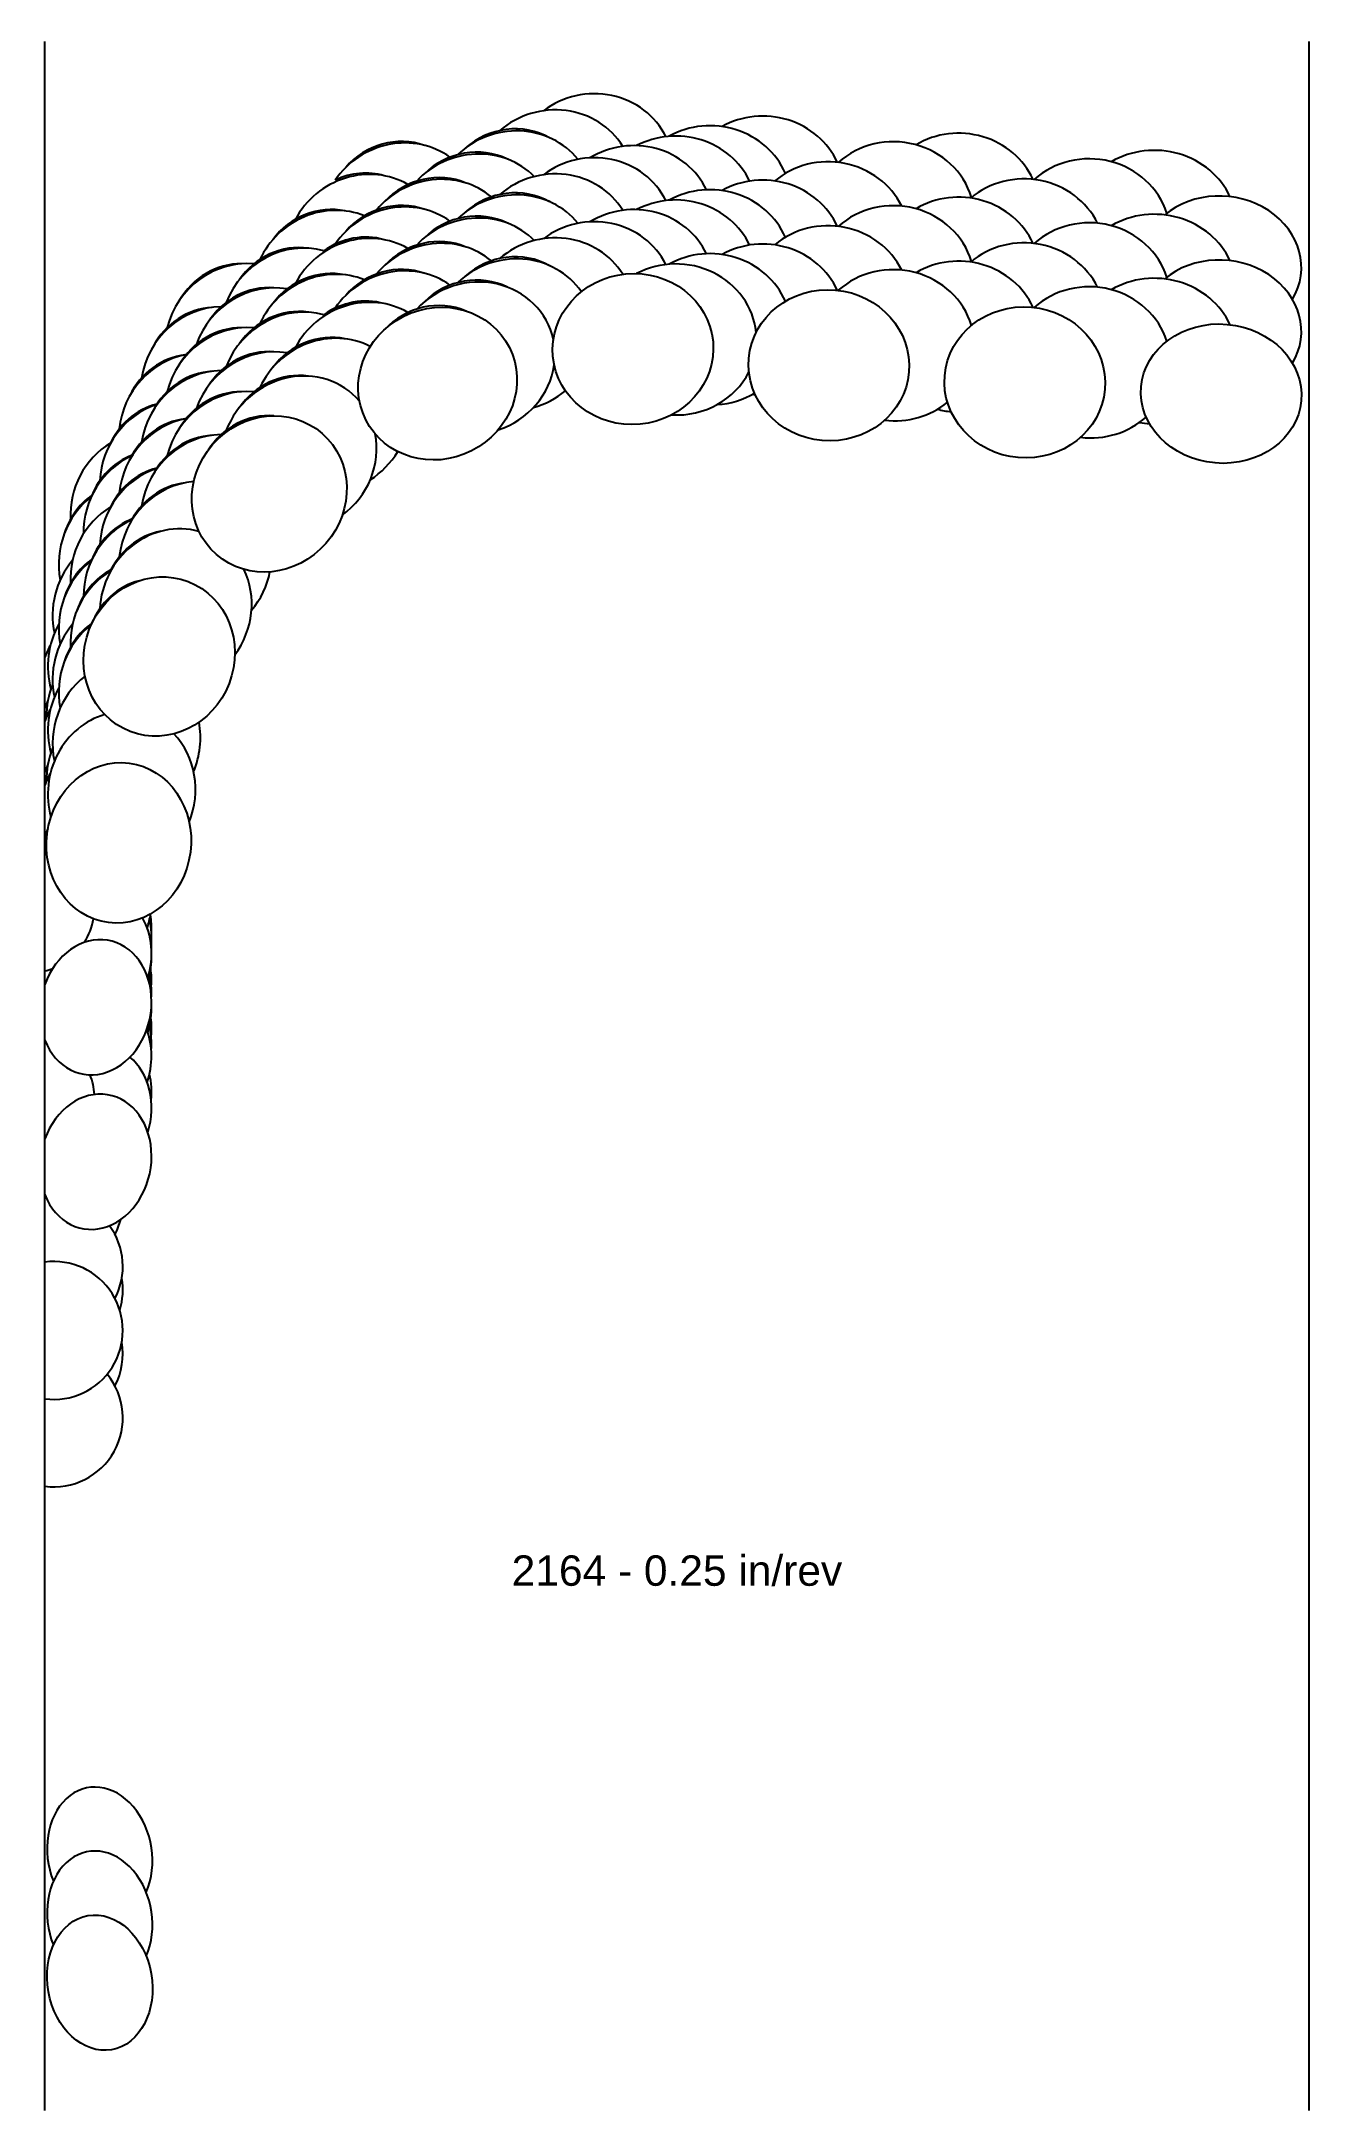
# Model space of a CAD drawing. Header units: inches. Extents: x -4.95 to 0.01, y -6.94 to 1.14.
import ezdxf
from ezdxf.enums import TextEntityAlignment as Align

# ---------------------------------------------------------------- set-up
doc = ezdxf.new("R2010")
doc.units = ezdxf.units.IN
doc.header["$MEASUREMENT"] = 0
for name, color, linetype, true_color in [('Blade_1', 30, 'Continuous', 0xff7f00), ('Blade_2', 7, 'Continuous', 0xcccc00), ('Blade_3', 7, 'Continuous', 0x00cc00), ('Blade_4', 7, 'Continuous', 0x00cccc), ('Blade_5', 7, 'Continuous', 0x0066cc)]:
    doc.layers.add(name, color=color, linetype=linetype, true_color=true_color)
doc.layers.add('Gage_Line', color=7, linetype='Continuous')
doc.styles.get("Standard").update_dxf_attribs({"font": 'arial.ttf'})

msp = doc.modelspace()

# ---------------------------------------------------------------- linework, layer by layer
at = {"layer": 'Blade_1'}
for centre, major_axis, ratio, start_param, end_param in [((-2.6405, 0.4426), (0.3126, 0.0294), 0.939208, 6.612094, 8.331835), ((-1.8754, 0.3794), (0.3128, -0.0274), 0.939693, 6.801639, 8.674576), ((-3.4035, 0.3076), (0.2806, 0.1409), 0.937363, 6.671049, 8.291779), ((-3.4175, 0.3678), (0.2421, 0.1102), 0.904061, 0.680487, 2.009321), ((-1.1103, 0.3124), (0.3128, -0.0274), 0.939693, 6.80203, 8.674576), ((-2.6405, 0.1926), (0.3126, 0.0294), 0.939208, 6.612094, 8.331835), ((-0.3435, 0.2684), (0.3128, -0.0274), 0.866025, 5.881672, 8.708758), ((-1.8754, 0.1294), (0.3128, -0.0274), 0.939693, 6.801639, 8.674576), ((-3.4035, 0.0576), (0.2806, 0.1409), 0.937363, 6.671049, 8.291779), ((-3.4175, 0.1178), (0.2421, 0.1102), 0.904061, 0.680487, 2.009321), ((-1.1103, 0.0624), (0.3128, -0.0274), 0.939693, 6.80203, 8.674576), ((-0.3435, 0.0184), (0.3128, -0.0274), 0.866025, 5.881672, 8.708758), ((-4.061, -0.1235), (0.2065, 0.2366), 0.934665, 6.801593, 8.254727), ((-4.0896, -0.0709), (0.1854, 0.1907), 0.901459, 0.637555, 1.805885), ((-3.4175, -0.1322), (0.2421, 0.1102), 0.904061, 0.680487, 2.009321), ((-4.061, -0.3735), (0.2065, 0.2366), 0.934665, 6.801593, 8.254727), ((-4.0896, -0.3209), (0.1854, 0.1907), 0.901459, 0.637555, 1.805885), ((-4.0896, -0.5709), (0.1854, 0.1907), 0.901459, 0.637555, 1.805885), ((-4.491, -0.7588), (0.1136, 0.2927), 0.932346, 7.047068, 8.264811), ((-4.5315, -0.717), (0.1117, 0.2414), 0.899222, 0.743414, 1.6431), ((-4.491, -1.0088), (0.1136, 0.2927), 0.932346, 7.047068, 8.247606), ((-4.5315, -0.967), (0.1117, 0.2414), 0.899222, 0.743414, 1.6431), ((-4.5315, -1.217), (0.1117, 0.2414), 0.899222, 0.628295, 1.6431), ((-4.6488, -1.4868), (0.0406, 0.3114), 0.898294, 7.580334, 7.999632), ((-5, -1.7382), (0, 0.257), 1, 6.012952, 6.037531), ((-4.6488, -1.7368), (0.0406, 0.3114), 0.898294, 7.580334, 7.999632), ((-5, -1.9882), (0, 0.257), 1, 6.012952, 6.037531), ((-5, -2.2382), (0, 0.257), 1, 6.012952, 6.037531), ((-5, -2.2382), (0, 0.257), 1, 4.147159, 4.534673), ((-4.7389, -2.3793), (0.053, 0.2607), 0.811496, 4.840076, 5.229512), ((-4.7389, -2.6293), (0.053, 0.2607), 0.811496, 2.242267, 7.673861), ((-5, -2.2382), (0, 0.257), 1, 9.670432, 9.796912), ((-4.7389, -2.7331), (0.053, 0.2607), 0.811496, 4.840076, 5.111824), ((-5, -2.9882), (0, 0.257), 1, 4.781801, 5.089852), ((-4.7389, -2.9831), (0.053, 0.2607), 0.811496, 4.840076, 5.229512), ((-4.7389, -3.2331), (0.053, 0.2607), 0.811496, 2.242267, 7.673861), ((-4.9025, -3.6424), (0, 0.2695), 1, 6.393146, 6.413423), ((-4.9025, -3.3924), (0, 0.2695), 1, 4.230085, 4.462733), ((-4.9025, -3.6424), (0, 0.2695), 1, 4.230085, 5.345133), ((-4.9025, -3.8924), (0, 0.2695), 1, 3.011355, 6.413423), ((-4.9025, -3.734), (0, 0.2695), 1, 4.414237, 4.883288), ((-4.9025, -3.984), (0, 0.2695), 1, 4.230085, 4.883288), ((-4.9025, -4.234), (0, 0.2695), 1, 3.011355, 5.398961), ((-4.723, -5.941), (-0.0462, 0.262), 0.766044, 3.991315, 8.122579), ((-4.723, -6.191), (-0.0462, 0.262), 0.766044, 3.991315, 8.122579)]:
    msp.add_ellipse(centre, major_axis=major_axis, ratio=ratio, start_param=start_param, end_param=end_param, dxfattribs=at)
for centre, major_axis, ratio in [((-2.6405, -0.0574), (0.3126, 0.0294), 0.939208), ((-1.8754, -0.1206), (0.3128, -0.0274), 0.939693), ((-3.4035, -0.1924), (0.2806, 0.1409), 0.937363), ((-1.1103, -0.1876), (0.3128, -0.0274), 0.939693), ((-0.3435, -0.2316), (0.3128, -0.0274), 0.866025), ((-4.061, -0.6235), (0.2065, 0.2366), 0.934665), ((-4.491, -1.2588), (0.1136, 0.2927), 0.932346), ((-4.6488, -1.9868), (0.0406, 0.3114), 0.898294), ((-4.723, -6.441), (-0.0462, 0.262), 0.766044)]:
    msp.add_ellipse(centre, major_axis=major_axis, ratio=ratio, dxfattribs=at)
at = {"layer": 'Blade_2'}
for centre, major_axis, ratio, start_param, end_param in [((-3.2674, 0.4684), (0.2496, 0.0918), 0.904507, 0.703106, 2.043407), ((-2.4718, 0.4801), (0.3138, -0.011), 0.939693, 6.735699, 8.402276), ((-3.2565, 0.4074), (0.2908, 0.1184), 0.937825, 6.655137, 8.314848), ((-3.2674, 0.2184), (0.2496, 0.0918), 0.904507, 0.703106, 2.043407), ((-2.4718, 0.2301), (0.3138, -0.011), 0.939693, 6.735699, 8.402276), ((-3.2565, 0.1574), (0.2908, 0.1184), 0.937825, 6.655137, 8.314848), ((-3.9458, 0.0334), (0.2236, 0.2204), 0.935212, 6.782551, 8.30635), ((-3.9716, 0.0877), (0.1987, 0.1768), 0.901987, 0.643793, 1.843252), ((-2.4718, -0.0199), (0.3138, -0.011), 0.939693, 6.415067, 8.402276), ((-3.2565, -0.0926), (0.2908, 0.1184), 0.937825, 6.118186, 8.314848), ((-3.2674, -0.0316), (0.2496, 0.0918), 0.904507, 0.703106, 2.043407), ((-3.9458, -0.2166), (0.2236, 0.2204), 0.935212, 6.782551, 8.30635), ((-3.9716, -0.1623), (0.1987, 0.1768), 0.901987, 0.643793, 1.843252), ((-3.9458, -0.4666), (0.2236, 0.2204), 0.935212, 6.214858, 8.30635), ((-3.9716, -0.4123), (0.1987, 0.1768), 0.901987, 0.643793, 1.843252), ((-3.2565, -0.0926), (0.2908, 0.1184), 0.937825, 4.639733, 5.782781), ((-2.4718, -0.0199), (0.3138, -0.011), 0.939693, 4.688889, 5.876115), ((-4.4262, -0.5701), (0.1327, 0.2846), 0.932723, 7.002507, 8.26863), ((-4.4646, -0.5259), (0.1271, 0.2337), 0.899586, 0.689701, 1.672763), ((-3.9458, -0.4666), (0.2236, 0.2204), 0.935212, 4.559166, 5.730383), ((-4.4262, -0.8201), (0.1327, 0.2846), 0.932723, 7.002507, 8.26863), ((-4.4646, -0.7759), (0.1271, 0.2337), 0.899586, 0.689701, 1.672763), ((-4.4262, -1.0701), (0.1327, 0.2846), 0.932723, 6.436289, 8.26863), ((-4.4646, -1.0259), (0.1271, 0.2337), 0.899586, 0.626924, 1.672763), ((-4.4262, -1.0701), (0.1327, 0.2846), 0.932723, 4.495825, 5.634939), ((-4.6375, -1.2885), (0.0507, 0.3099), 0.91578, 7.477578, 8.319608), ((-4.6375, -1.5385), (0.0507, 0.3099), 0.91578, 7.477578, 8.319608), ((-4.6375, -1.7885), (0.0507, 0.3099), 0.91578, 6.690934, 8.319608), ((-4.6375, -1.7885), (0.0507, 0.3099), 0.91578, 4.474517, 5.673835), ((-4.7389, -2.4413), (0.053, 0.2607), 0.811496, 4.592978, 5.533247), ((-4.7389, -2.5451), (0.053, 0.2607), 0.811496, 4.869044, 5.131456), ((-4.7389, -2.7951), (0.053, 0.2607), 0.811496, 4.869044, 5.23236), ((-4.7389, -3.0451), (0.053, 0.2607), 0.811496, 4.592978, 5.868181)]:
    msp.add_ellipse(centre, major_axis=major_axis, ratio=ratio, start_param=start_param, end_param=end_param, dxfattribs=at)
at = {"layer": 'Blade_3'}
for centre, major_axis, ratio, start_param, end_param in [((-3.1137, 0.5603), (0.256, 0.0724), 0.904913, 0.726994, 2.078016), ((-2.3359, 0.5203), (0.3128, -0.0274), 0.939693, 6.753979, 8.482167), ((-3.1059, 0.4987), (0.2994, 0.0946), 0.938246, 6.634066, 8.342554), ((-1.6204, 0.4577), (0.3128, -0.0274), 0.939693, 6.642369, 8.704358), ((-0.8553, 0.3908), (0.3128, -0.0274), 0.939693, 6.661507, 8.704792), ((-3.1137, 0.3103), (0.256, 0.0724), 0.904913, 0.726994, 2.078016), ((-2.3359, 0.2703), (0.3128, -0.0274), 0.939693, 6.753979, 8.482167), ((-3.8207, 0.1823), (0.2398, 0.2027), 0.93577, 6.742074, 8.315642), ((-3.8437, 0.2383), (0.2112, 0.1617), 0.902525, 0.651361, 1.88244), ((-3.1059, 0.2487), (0.2994, 0.0946), 0.938246, 6.634066, 8.342554), ((-1.6204, 0.2077), (0.3128, -0.0274), 0.939693, 6.642369, 8.704358), ((-0.8553, 0.1408), (0.3128, -0.0274), 0.939693, 6.661507, 8.704792), ((-3.1137, 0.0603), (0.256, 0.0724), 0.904913, 0.726994, 2.078016), ((-2.3359, 0.0203), (0.3128, -0.0274), 0.939693, 6.753979, 8.482167), ((-3.8207, -0.0677), (0.2398, 0.2027), 0.93577, 6.742074, 8.315642), ((-3.8437, -0.0117), (0.2112, 0.1617), 0.902525, 0.651361, 1.88244), ((-3.1059, -0.0013), (0.2994, 0.0946), 0.938246, 6.560114, 8.342554), ((-1.6204, -0.0423), (0.3128, -0.0274), 0.939693, 6.642369, 8.704358), ((-0.8553, -0.1092), (0.3128, -0.0274), 0.939693, 6.661507, 8.704792), ((-3.8437, -0.2617), (0.2112, 0.1617), 0.902525, 0.651361, 1.88244), ((-4.3504, -0.3834), (0.1516, 0.275), 0.933152, 6.935846, 8.283511), ((-4.3865, -0.337), (0.1422, 0.2248), 0.9, 0.627262, 1.703749), ((-3.8207, -0.3177), (0.2398, 0.2027), 0.93577, 6.655531, 8.315642), ((-3.1059, -0.0013), (0.2994, 0.0946), 0.938246, 4.67262, 5.126749), ((-2.3359, 0.0203), (0.3128, -0.0274), 0.939693, 4.872344, 5.367041), ((-1.6204, -0.0423), (0.3128, -0.0274), 0.939693, 4.676628, 5.519786), ((-0.8553, -0.1092), (0.3128, -0.0274), 0.939693, 4.676942, 5.566639), ((-4.3504, -0.6334), (0.1516, 0.275), 0.933152, 6.935846, 8.283511), ((-4.3865, -0.587), (0.1422, 0.2248), 0.9, 0.627262, 1.703749), ((-3.8207, -0.3177), (0.2398, 0.2027), 0.93577, 4.57107, 5.067285), ((-4.3504, -0.8834), (0.1516, 0.275), 0.933152, 6.835179, 8.283511), ((-4.3865, -0.837), (0.1422, 0.2248), 0.9, 0.627262, 1.703749), ((-4.6187, -1.0876), (0.0686, 0.3064), 0.915895, 7.340689, 8.316744), ((-4.3504, -0.8834), (0.1516, 0.275), 0.933152, 4.505727, 5.043391), ((-4.6187, -1.3376), (0.0686, 0.3064), 0.915895, 7.340689, 8.316744), ((-4.6187, -1.5876), (0.0686, 0.3064), 0.915895, 7.118138, 8.316744), ((-4.6187, -1.5876), (0.0686, 0.3064), 0.915895, 4.516817, 5.147722), ((-4.7389, -2.2381), (0.053, 0.2607), 0.811496, 4.561945, 4.776507), ((-4.7389, -2.3419), (0.053, 0.2607), 0.811496, 4.886995, 5.156481), ((-4.7389, -2.5919), (0.053, 0.2607), 0.811496, 4.886995, 5.222565), ((-4.7389, -2.8419), (0.053, 0.2607), 0.811496, 4.561945, 5.373659)]:
    msp.add_ellipse(centre, major_axis=major_axis, ratio=ratio, start_param=start_param, end_param=end_param, dxfattribs=at)
at = {"layer": 'Blade_4'}
for centre, major_axis, ratio, start_param, end_param in [((-2.9523, 0.5815), (0.306, 0.0704), 0.93862, 6.58794, 8.369967), ((-2.1304, 0.5579), (0.3128, -0.0274), 0.939693, 6.775014, 8.479599), ((-1.3653, 0.4909), (0.3128, -0.0274), 0.939693, 6.775014, 8.50777), ((-0.5993, 0.4344), (0.3128, -0.0274), 0.906308, 6.75226, 8.517439), ((-3.688, 0.3243), (0.2548, 0.1834), 0.936321, 6.679772, 8.340608), ((-3.708, 0.3819), (0.2227, 0.1455), 0.903056, 0.660071, 1.416386), ((-2.9523, 0.3315), (0.306, 0.0704), 0.93862, 6.58794, 8.369967), ((-2.1304, 0.3079), (0.3128, -0.0274), 0.939693, 6.775014, 8.479599), ((-1.3653, 0.2409), (0.3128, -0.0274), 0.939693, 6.775014, 8.50777), ((-0.5993, 0.1844), (0.3128, -0.0274), 0.906308, 6.75226, 8.517439), ((-3.688, 0.0743), (0.2548, 0.1834), 0.936321, 6.679772, 8.340608), ((-3.708, 0.1319), (0.2227, 0.1455), 0.903056, 0.660071, 1.610684), ((-2.9523, 0.0815), (0.306, 0.0704), 0.93862, 6.58794, 8.369967), ((-2.1304, 0.0579), (0.3128, -0.0274), 0.939693, 6.775014, 8.479599), ((-1.3653, -0.0091), (0.3128, -0.0274), 0.939693, 6.775014, 8.50777), ((-0.5993, -0.0656), (0.3128, -0.0274), 0.906308, 6.75226, 8.517439), ((-4.2641, -0.1997), (0.1703, 0.2638), 0.933624, 6.837626, 8.301769), ((-4.2978, -0.1511), (0.157, 0.2147), 0.900455, 0.629208, 1.736114), ((-3.688, -0.1757), (0.2548, 0.1834), 0.936321, 6.679772, 8.340608), ((-3.708, -0.1181), (0.2227, 0.1455), 0.903056, 0.660071, 1.610684), ((-4.2641, -0.4497), (0.1703, 0.2638), 0.933624, 6.837626, 8.301769), ((-4.2978, -0.4011), (0.157, 0.2147), 0.900455, 0.629208, 1.736114), ((-2.1304, 0.0579), (0.3128, -0.0274), 0.939693, 4.656439, 4.68949), ((-1.3653, -0.0091), (0.3128, -0.0274), 0.939693, 4.519289, 4.68949), ((-4.2641, -0.6997), (0.1703, 0.2638), 0.933624, 6.837626, 8.301769), ((-4.2978, -0.6511), (0.157, 0.2147), 0.900455, 0.629208, 1.736114), ((-0.5993, -0.0656), (0.3128, -0.0274), 0.906308, 4.590797, 4.715978), ((-4.5935, -0.8842), (0.0865, 0.3018), 0.916049, 7.182201, 8.354353), ((-4.6379, -0.8472), (0.0869, 0.2514), 0.879492, 0.884194, 1.620931), ((-4.5935, -1.1342), (0.0865, 0.3018), 0.916049, 7.182201, 8.354353), ((-4.6379, -1.0972), (0.0869, 0.2514), 0.879492, 0.884194, 1.620931), ((-4.6379, -1.3472), (0.0869, 0.2514), 0.879492, 0.884194, 1.620931), ((-4.5935, -1.3842), (0.0865, 0.3018), 0.916049, 7.182201, 8.354353), ((-4.7389, -1.5487), (0.053, 0.2607), 0.811496, 7.554493, 7.673861), ((-4.7389, -1.7987), (0.053, 0.2607), 0.811496, 7.554493, 7.673861), ((-4.7389, -2.0487), (0.053, 0.2607), 0.811496, 7.554493, 7.673861), ((-4.7389, -2.4025), (0.053, 0.2607), 0.811496, 4.884245, 5.00204), ((-4.7389, -2.6525), (0.053, 0.2607), 0.811496, 4.59004, 5.00204)]:
    msp.add_ellipse(centre, major_axis=major_axis, ratio=ratio, start_param=start_param, end_param=end_param, dxfattribs=at)
at = {"layer": 'Blade_5'}
for centre, major_axis, ratio, start_param, end_param in [((-2.7969, 0.645), (0.3107, 0.0457), 0.938942, 6.576001, 8.382376), ((-3.5487, 0.4485), (0.2685, 0.1628), 0.936855, 6.660288, 8.308576), ((-3.5657, 0.5074), (0.233, 0.1283), 0.903571, 0.670553, 1.964873), ((-2.7969, 0.395), (0.3107, 0.0457), 0.938942, 6.576001, 8.382376), ((-3.5487, 0.1985), (0.2685, 0.1628), 0.936855, 6.660288, 8.308576), ((-3.5657, 0.2574), (0.233, 0.1283), 0.903571, 0.670553, 1.964873), ((-2.7969, 0.145), (0.3107, 0.0457), 0.938942, 6.576001, 8.382376), ((-4.168, -0.0301), (0.1889, 0.2508), 0.934129, 6.805832, 8.279705), ((-4.1992, 0.0205), (0.1717, 0.2032), 0.900942, 0.632609, 1.770394), ((-3.5487, -0.0515), (0.2685, 0.1628), 0.936855, 6.660288, 8.308576), ((-3.5657, 0.0074), (0.233, 0.1283), 0.903571, 0.670553, 1.964873), ((-4.168, -0.2801), (0.1889, 0.2508), 0.934129, 6.805832, 8.279705), ((-4.1992, -0.2295), (0.1717, 0.2032), 0.900942, 0.632609, 1.770394), ((-4.168, -0.5301), (0.1889, 0.2508), 0.934129, 6.805832, 8.279705), ((-4.1992, -0.4795), (0.1717, 0.2032), 0.900942, 0.632609, 1.770394), ((-4.5432, -0.694), (0.0945, 0.2994), 0.932034, 7.097705, 8.231762), ((-4.5432, -0.944), (0.0945, 0.2994), 0.932034, 7.097705, 8.231762), ((-4.5432, -1.194), (0.0945, 0.2994), 0.932034, 7.097705, 8.231762), ((-4.5857, -1.1547), (0.0962, 0.248), 0.898921, 0.803153, 1.614868), ((-4.7389, -1.3505), (0.053, 0.2607), 0.811496, 1.18774, 1.390676), ((-4.7389, -1.6005), (0.053, 0.2607), 0.811496, 1.18774, 1.390676), ((-4.7389, -1.8505), (0.053, 0.2607), 0.811496, 1.18774, 1.390676), ((-4.7389, -2.4543), (0.053, 0.2607), 0.811496, 4.619178, 4.982659)]:
    msp.add_ellipse(centre, major_axis=major_axis, ratio=ratio, start_param=start_param, end_param=end_param, dxfattribs=at)
at = {"layer": 'Gage_Line'}
for p, q in [((-4.9375, -6.941), (-4.9375, 1.145)), ((0, -6.941), (0, 1.145))]:
    msp.add_line(p, q, dxfattribs=at)

# ---------------------------------------------------------------- texts
msp.add_text('2164 - 0.25 in/rev', height=0.11875).set_placement((-2.4688, -4.8307), align=Align.MIDDLE_CENTER)

doc.saveas('drawing.dxf')
